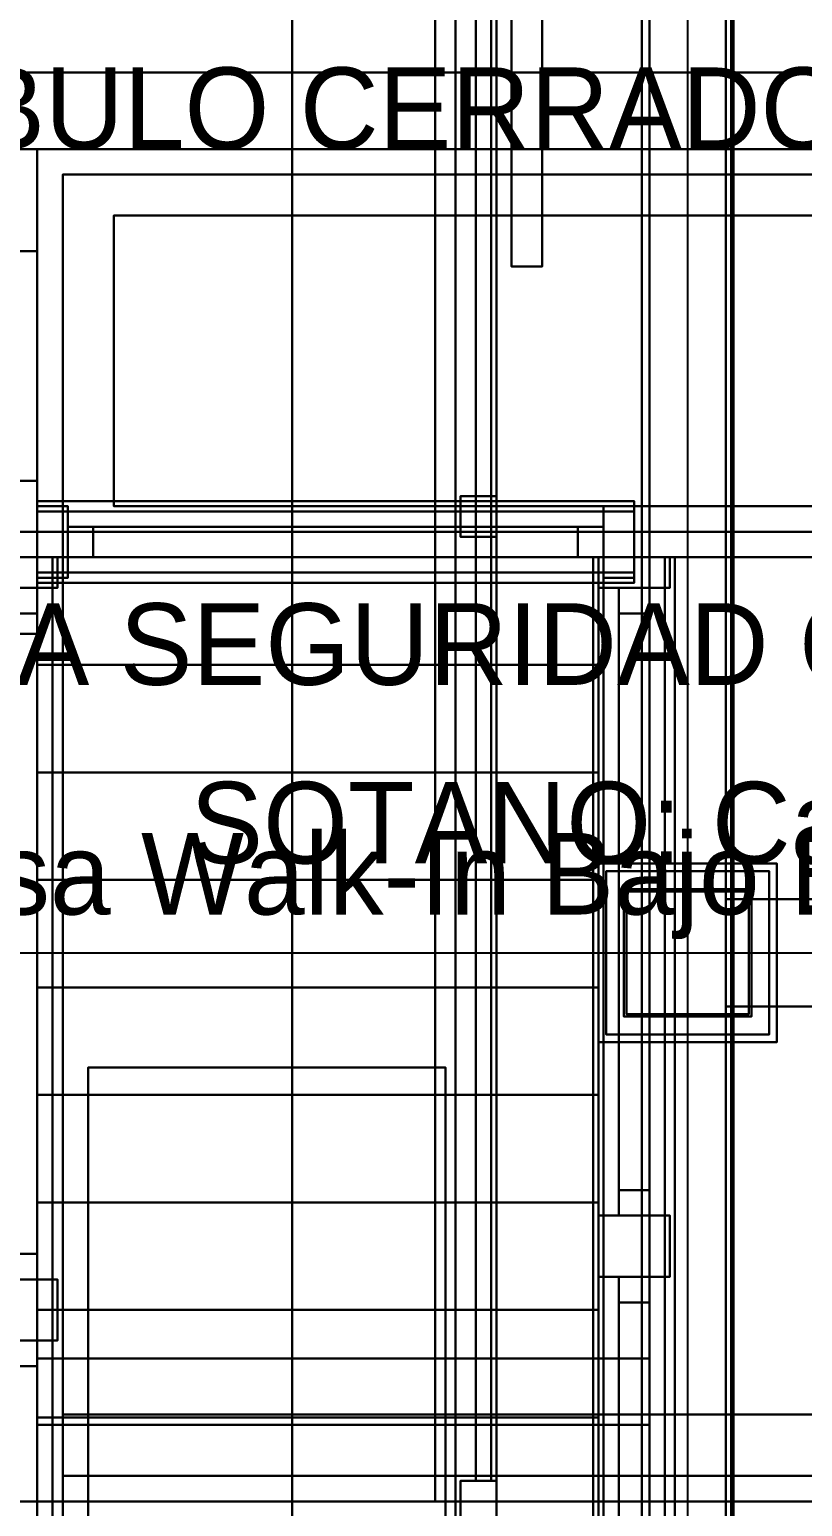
# Model space of a CAD drawing. Header units: metres. Extents: x -1 to 116, y -1 to 42.
# Drawn here: x 1.535 to 3.05, y 8.49 to 11.384 of the extents above; entities that cross this region are included whole.
import ezdxf

# ---------------------------------------------------------------- set-up
doc = ezdxf.new("R2010")
doc.units = ezdxf.units.M
for name, color, linetype in [('BALCONES_BARANDAS_3D', 30, 'CONTINUOUS'), ('CARPINTERIA_RUSTICA_3D', 8, 'CONTINUOUS'), ('CLARABOYA_VENTILADA_3D', 4, 'CONTINUOUS'), ('COLUMNAS_3D', 1, 'CONTINUOUS'), ('CUBIERTA_CHALET_3D', 9, 'CONTINUOUS'), ('EJES_ESTRUCTURALES', 1, 'CONTINUOUS'), ('ESTRUCTURA_MADERA_CHALET_3D', 34, 'CONTINUOUS'), ('LOSA_PISO_3D', 8, 'CONTINUOUS'), ('MUROS_INTERIORES_3D', 7, 'CONTINUOUS'), ('P2_COLUMNAS_3D', 1, 'CONTINUOUS'), ('P2_ESCALERA_3D', 7, 'CONTINUOUS'), ('P2_LOSA_PISO_3D', 8, 'CONTINUOUS'), ('P2_ROTULOS', 6, 'CONTINUOUS'), ('P3_COLUMNAS_METAL_NEGRO_3D', 8, 'CONTINUOUS'), ('P3_LOSA_STEELDECK_3D', 8, 'CONTINUOUS'), ('P3_MOBILIARIO_PRIVADO_3D', 34, 'CONTINUOUS'), ('PB_MOBILIARIO_COMERCIAL_3D', 34, 'CONTINUOUS'), ('PB_TIMBER_FRAME_3D', 30, 'CONTINUOUS'), ('ROTULOS_TEXTO', 2, 'CONTINUOUS'), ('SOTANO_BODEGA_EQUIP_3D', 7, 'CONTINUOUS'), ('SOTANO_COLUMNAS_3D', 1, 'CONTINUOUS'), ('SOTANO_LOSA_3D', 8, 'CONTINUOUS'), ('SOTANO_MUROS_EXT_3D', 4, 'CONTINUOUS'), ('SOTANO_MUROS_INT_3D', 4, 'CONTINUOUS'), ('SOTANO_ROTULOS', 4, 'CONTINUOUS'), ('TERRENO_3D', 3, 'CONTINUOUS')]:
    doc.layers.add(name, color=color, linetype=linetype)

msp = doc.modelspace()

# ---------------------------------------------------------------- linework, layer by layer
at = {"layer": 'BALCONES_BARANDAS_3D', "color": 30}
for points in [[(1.55, 10.3, 3.97), (2.72, 10.3, 3.97), (2.72, 10.46, 3.97), (1.55, 10.46, 3.97)], [(1.55, 10.3, 4.05), (2.72, 10.3, 4.05), (2.72, 10.46, 4.05), (1.55, 10.46, 4.05)], [(1.55, 10.46, 3.97), (2.72, 10.46, 3.97), (2.72, 10.46, 4.05), (1.55, 10.46, 4.05)], [(1.55, 10.3, 3.97), (1.55, 10.46, 3.97), (1.55, 10.46, 4.05), (1.55, 10.3, 4.05)], [(1.55, 10.31, 3), (1.61, 10.31, 3), (1.61, 10.45, 3), (1.55, 10.45, 3)], [(1.55, 10.31, 4.05), (1.61, 10.31, 4.05), (1.61, 10.45, 4.05), (1.55, 10.45, 4.05)], [(1.55, 10.45, 3), (1.61, 10.45, 3), (1.61, 10.45, 4.05), (1.55, 10.45, 4.05)], [(1.55, 10.31, 3), (1.55, 10.45, 3), (1.55, 10.45, 4.05), (1.55, 10.31, 4.05)], [(1.61, 10.31, 3), (1.61, 10.45, 3), (1.61, 10.45, 4.05), (1.61, 10.31, 4.05)], [(2.66, 10.31, 3), (2.72, 10.31, 3), (2.72, 10.45, 3), (2.66, 10.45, 3)], [(2.66, 10.31, 4.05), (2.72, 10.31, 4.05), (2.72, 10.45, 4.05), (2.66, 10.45, 4.05)], [(2.66, 10.45, 3), (2.72, 10.45, 3), (2.72, 10.45, 4.05), (2.66, 10.45, 4.05)], [(2.66, 10.31, 3), (2.66, 10.45, 3), (2.66, 10.45, 4.05), (2.66, 10.31, 4.05)], [(2.72, 10.3, 3.97), (2.72, 10.46, 3.97), (2.72, 10.46, 4.05), (2.72, 10.3, 4.05)], [(2.72, 10.31, 3), (2.72, 10.45, 3), (2.72, 10.45, 4.05), (2.72, 10.31, 4.05)], [(1.55, 10.32, 3.05), (2.72, 10.32, 3.05), (2.72, 10.44, 3.05), (1.55, 10.44, 3.05)], [(1.55, 10.32, 3.13), (2.72, 10.32, 3.13), (2.72, 10.44, 3.13), (1.55, 10.44, 3.13)], [(1.55, 10.44, 3.05), (2.72, 10.44, 3.05), (2.72, 10.44, 3.13), (1.55, 10.44, 3.13)], [(1.55, 10.32, 3.05), (1.55, 10.44, 3.05), (1.55, 10.44, 3.13), (1.55, 10.32, 3.13)], [(2.72, 10.32, 3.05), (2.72, 10.44, 3.05), (2.72, 10.44, 3.13), (2.72, 10.32, 3.13)], [(1.61, 10.35, 3.13), (1.66, 10.35, 3.13), (1.66, 10.41, 3.13), (1.61, 10.41, 3.13)], [(1.61, 10.41, 3.13), (1.66, 10.41, 3.13), (2.66, 10.41, 3.97), (2.61, 10.41, 3.97)], [(1.61, 10.35, 3.13), (1.61, 10.41, 3.13), (2.61, 10.41, 3.97), (2.61, 10.35, 3.97)], [(1.61, 10.35, 3.97), (1.66, 10.35, 3.97), (1.66, 10.41, 3.97), (1.61, 10.41, 3.97)], [(2.61, 10.41, 3.13), (2.66, 10.41, 3.13), (1.66, 10.41, 3.97), (1.61, 10.41, 3.97)], [(2.61, 10.35, 3.13), (2.61, 10.41, 3.13), (1.61, 10.41, 3.97), (1.61, 10.35, 3.97)], [(1.66, 10.35, 3.13), (1.66, 10.41, 3.13), (2.66, 10.41, 3.97), (2.66, 10.35, 3.97)], [(2.66, 10.35, 3.13), (2.66, 10.41, 3.13), (1.66, 10.41, 3.97), (1.66, 10.35, 3.97)], [(2.61, 10.35, 3.97), (2.66, 10.35, 3.97), (2.66, 10.41, 3.97), (2.61, 10.41, 3.97)], [(2.61, 10.35, 3.13), (2.66, 10.35, 3.13), (2.66, 10.41, 3.13), (2.61, 10.41, 3.13)], [(1.44, 7.4, 6.97), (1.6, 7.4, 6.97), (1.6, 10.35, 6.97), (1.44, 10.35, 6.97)], [(1.44, 7.4, 7.05), (1.6, 7.4, 7.05), (1.6, 10.35, 7.05), (1.44, 10.35, 7.05)], [(1.44, 10.35, 6.97), (1.6, 10.35, 6.97), (1.6, 10.35, 7.05), (1.44, 10.35, 7.05)], [(1.45, 10.29, 6), (1.59, 10.29, 6), (1.59, 10.35, 6), (1.45, 10.35, 6)], [(1.45, 10.29, 7.05), (1.59, 10.29, 7.05), (1.59, 10.35, 7.05), (1.45, 10.35, 7.05)], [(1.45, 10.35, 6), (1.59, 10.35, 6), (1.59, 10.35, 7.05), (1.45, 10.35, 7.05)], [(1.46, 7.4, 6.05), (1.58, 7.4, 6.05), (1.58, 10.35, 6.05), (1.46, 10.35, 6.05)], [(1.46, 7.4, 6.13), (1.58, 7.4, 6.13), (1.58, 10.35, 6.13), (1.46, 10.35, 6.13)], [(1.46, 10.35, 6.05), (1.58, 10.35, 6.05), (1.58, 10.35, 6.13), (1.46, 10.35, 6.13)], [(1.58, 7.4, 6.05), (1.58, 10.35, 6.05), (1.58, 10.35, 6.13), (1.58, 7.4, 6.13)], [(1.59, 10.29, 6), (1.59, 10.35, 6), (1.59, 10.35, 7.05), (1.59, 10.29, 7.05)], [(1.6, 7.4, 6.97), (1.6, 10.35, 6.97), (1.6, 10.35, 7.05), (1.6, 7.4, 7.05)], [(1.61, 10.35, 3.13), (1.66, 10.35, 3.13), (2.66, 10.35, 3.97), (2.61, 10.35, 3.97)], [(2.61, 10.35, 3.13), (2.66, 10.35, 3.13), (1.66, 10.35, 3.97), (1.61, 10.35, 3.97)], [(2.64, 7.65, 3.97), (2.8, 7.65, 3.97), (2.8, 10.35, 3.97), (2.64, 10.35, 3.97)], [(2.64, 7.65, 4.05), (2.8, 7.65, 4.05), (2.8, 10.35, 4.05), (2.64, 10.35, 4.05)], [(2.64, 10.35, 3.97), (2.8, 10.35, 3.97), (2.8, 10.35, 4.05), (2.64, 10.35, 4.05)], [(2.64, 7.65, 3.97), (2.64, 10.35, 3.97), (2.64, 10.35, 4.05), (2.64, 7.65, 4.05)], [(2.65, 10.29, 3), (2.79, 10.29, 3), (2.79, 10.35, 3), (2.65, 10.35, 3)], [(2.65, 10.29, 4.05), (2.79, 10.29, 4.05), (2.79, 10.35, 4.05), (2.65, 10.35, 4.05)], [(2.65, 10.35, 3), (2.79, 10.35, 3), (2.79, 10.35, 4.05), (2.65, 10.35, 4.05)], [(2.65, 10.29, 3), (2.65, 10.35, 3), (2.65, 10.35, 4.05), (2.65, 10.29, 4.05)], [(2.66, 7.65, 3.05), (2.78, 7.65, 3.05), (2.78, 10.35, 3.05), (2.66, 10.35, 3.05)], [(2.66, 7.65, 3.13), (2.78, 7.65, 3.13), (2.78, 10.35, 3.13), (2.66, 10.35, 3.13)], [(2.66, 10.35, 3.05), (2.78, 10.35, 3.05), (2.78, 10.35, 3.13), (2.66, 10.35, 3.13)], [(2.66, 7.65, 3.05), (2.66, 10.35, 3.05), (2.66, 10.35, 3.13), (2.66, 7.65, 3.13)], [(2.78, 7.65, 3.05), (2.78, 10.35, 3.05), (2.78, 10.35, 3.13), (2.78, 7.65, 3.13)], [(2.79, 10.29, 3), (2.79, 10.35, 3), (2.79, 10.35, 4.05), (2.79, 10.29, 4.05)], [(2.8, 7.65, 3.97), (2.8, 10.35, 3.97), (2.8, 10.35, 4.05), (2.8, 7.65, 4.05)], [(1.55, 10.32, 3.05), (2.72, 10.32, 3.05), (2.72, 10.32, 3.13), (1.55, 10.32, 3.13)], [(1.55, 10.31, 3), (1.61, 10.31, 3), (1.61, 10.31, 4.05), (1.55, 10.31, 4.05)], [(2.66, 10.31, 3), (2.72, 10.31, 3), (2.72, 10.31, 4.05), (2.66, 10.31, 4.05)], [(1.45, 10.29, 6), (1.59, 10.29, 6), (1.59, 10.29, 7.05), (1.45, 10.29, 7.05)], [(1.49, 10.24, 6.97), (1.55, 10.24, 6.97), (1.55, 10.29, 6.97), (1.49, 10.29, 6.97)], [(1.49, 8.985, 6.13), (1.55, 8.985, 6.13), (1.55, 10.29, 6.97), (1.49, 10.29, 6.97)], [(1.49, 10.24, 6.13), (1.55, 10.24, 6.13), (1.55, 10.29, 6.13), (1.49, 10.29, 6.13)], [(1.49, 10.29, 6.13), (1.55, 10.29, 6.13), (1.55, 8.985, 6.97), (1.49, 8.985, 6.97)], [(1.55, 10.3, 3.97), (2.72, 10.3, 3.97), (2.72, 10.3, 4.05), (1.55, 10.3, 4.05)], [(1.55, 8.935, 6.13), (1.55, 8.985, 6.13), (1.55, 10.29, 6.97), (1.55, 10.24, 6.97)], [(1.55, 10.24, 6.13), (1.55, 10.29, 6.13), (1.55, 8.985, 6.97), (1.55, 8.935, 6.97)], [(2.65, 10.29, 3), (2.79, 10.29, 3), (2.79, 10.29, 4.05), (2.65, 10.29, 4.05)], [(2.69, 10.24, 3.97), (2.75, 10.24, 3.97), (2.75, 10.29, 3.97), (2.69, 10.29, 3.97)], [(2.69, 9.11, 3.13), (2.75, 9.11, 3.13), (2.75, 10.29, 3.97), (2.69, 10.29, 3.97)], [(2.69, 9.06, 3.13), (2.69, 9.11, 3.13), (2.69, 10.29, 3.97), (2.69, 10.24, 3.97)], [(2.69, 10.24, 3.13), (2.75, 10.24, 3.13), (2.75, 10.29, 3.13), (2.69, 10.29, 3.13)], [(2.69, 10.29, 3.13), (2.75, 10.29, 3.13), (2.75, 9.11, 3.97), (2.69, 9.11, 3.97)], [(2.69, 10.24, 3.13), (2.69, 10.29, 3.13), (2.69, 9.11, 3.97), (2.69, 9.06, 3.97)], [(2.75, 9.06, 3.13), (2.75, 9.11, 3.13), (2.75, 10.29, 3.97), (2.75, 10.24, 3.97)], [(2.75, 10.24, 3.13), (2.75, 10.29, 3.13), (2.75, 9.11, 3.97), (2.75, 9.06, 3.97)], [(1.49, 8.935, 6.13), (1.55, 8.935, 6.13), (1.55, 10.24, 6.97), (1.49, 10.24, 6.97)], [(1.49, 10.24, 6.13), (1.55, 10.24, 6.13), (1.55, 8.935, 6.97), (1.49, 8.935, 6.97)], [(2.69, 9.06, 3.13), (2.75, 9.06, 3.13), (2.75, 10.24, 3.97), (2.69, 10.24, 3.97)], [(2.69, 10.24, 3.13), (2.75, 10.24, 3.13), (2.75, 9.06, 3.97), (2.69, 9.06, 3.97)], [(2.69, 9.06, 3.13), (2.75, 9.06, 3.13), (2.75, 9.11, 3.13), (2.69, 9.11, 3.13)], [(2.69, 9.06, 3.97), (2.75, 9.06, 3.97), (2.75, 9.11, 3.97), (2.69, 9.11, 3.97)], [(2.65, 8.94, 3), (2.79, 8.94, 3), (2.79, 9.06, 3), (2.65, 9.06, 3)], [(2.65, 8.94, 4.05), (2.79, 8.94, 4.05), (2.79, 9.06, 4.05), (2.65, 9.06, 4.05)], [(2.65, 9.06, 3), (2.79, 9.06, 3), (2.79, 9.06, 4.05), (2.65, 9.06, 4.05)], [(2.65, 8.94, 3), (2.65, 9.06, 3), (2.65, 9.06, 4.05), (2.65, 8.94, 4.05)], [(2.79, 8.94, 3), (2.79, 9.06, 3), (2.79, 9.06, 4.05), (2.79, 8.94, 4.05)], [(1.49, 8.935, 6.13), (1.55, 8.935, 6.13), (1.55, 8.985, 6.13), (1.49, 8.985, 6.13)], [(1.49, 8.935, 6.97), (1.55, 8.935, 6.97), (1.55, 8.985, 6.97), (1.49, 8.985, 6.97)], [(1.45, 8.815, 6), (1.59, 8.815, 6), (1.59, 8.935, 6), (1.45, 8.935, 6)], [(1.45, 8.815, 7.05), (1.59, 8.815, 7.05), (1.59, 8.935, 7.05), (1.45, 8.935, 7.05)], [(1.45, 8.935, 6), (1.59, 8.935, 6), (1.59, 8.935, 7.05), (1.45, 8.935, 7.05)], [(1.59, 8.815, 6), (1.59, 8.935, 6), (1.59, 8.935, 7.05), (1.59, 8.815, 7.05)], [(2.65, 8.94, 3), (2.79, 8.94, 3), (2.79, 8.94, 4.05), (2.65, 8.94, 4.05)], [(2.69, 8.89, 3.97), (2.75, 8.89, 3.97), (2.75, 8.94, 3.97), (2.69, 8.94, 3.97)], [(2.69, 7.76, 3.13), (2.75, 7.76, 3.13), (2.75, 8.94, 3.97), (2.69, 8.94, 3.97)], [(2.69, 7.71, 3.13), (2.69, 7.76, 3.13), (2.69, 8.94, 3.97), (2.69, 8.89, 3.97)], [(2.69, 8.89, 3.13), (2.75, 8.89, 3.13), (2.75, 8.94, 3.13), (2.69, 8.94, 3.13)], [(2.69, 8.94, 3.13), (2.75, 8.94, 3.13), (2.75, 7.76, 3.97), (2.69, 7.76, 3.97)], [(2.69, 8.89, 3.13), (2.69, 8.94, 3.13), (2.69, 7.76, 3.97), (2.69, 7.71, 3.97)], [(2.75, 7.71, 3.13), (2.75, 7.76, 3.13), (2.75, 8.94, 3.97), (2.75, 8.89, 3.97)], [(2.75, 8.89, 3.13), (2.75, 8.94, 3.13), (2.75, 7.76, 3.97), (2.75, 7.71, 3.97)], [(2.69, 7.71, 3.13), (2.75, 7.71, 3.13), (2.75, 8.89, 3.97), (2.69, 8.89, 3.97)], [(2.69, 8.89, 3.13), (2.75, 8.89, 3.13), (2.75, 7.71, 3.97), (2.69, 7.71, 3.97)], [(1.45, 8.815, 6), (1.59, 8.815, 6), (1.59, 8.815, 7.05), (1.45, 8.815, 7.05)], [(1.49, 8.765, 6.97), (1.55, 8.765, 6.97), (1.55, 8.815, 6.97), (1.49, 8.815, 6.97)], [(1.49, 7.51, 6.13), (1.55, 7.51, 6.13), (1.55, 8.815, 6.97), (1.49, 8.815, 6.97)], [(1.49, 8.765, 6.13), (1.55, 8.765, 6.13), (1.55, 8.815, 6.13), (1.49, 8.815, 6.13)], [(1.49, 8.815, 6.13), (1.55, 8.815, 6.13), (1.55, 7.51, 6.97), (1.49, 7.51, 6.97)], [(1.55, 7.46, 6.13), (1.55, 7.51, 6.13), (1.55, 8.815, 6.97), (1.55, 8.765, 6.97)], [(1.55, 8.765, 6.13), (1.55, 8.815, 6.13), (1.55, 7.51, 6.97), (1.55, 7.46, 6.97)], [(1.49, 7.46, 6.13), (1.55, 7.46, 6.13), (1.55, 8.765, 6.97), (1.49, 8.765, 6.97)], [(1.49, 8.765, 6.13), (1.55, 8.765, 6.13), (1.55, 7.46, 6.97), (1.49, 7.46, 6.97)]]:
    msp.add_3dface(points, dxfattribs=at)
at = {"layer": 'CARPINTERIA_RUSTICA_3D', "color": 30}
for points in [[(2.48, 10.92, 0.02), (2.54, 10.92, 0.02), (2.54, 11.8, 0.02), (2.48, 11.8, 0.02)], [(2.48, 10.92, 2.1), (2.54, 10.92, 2.1), (2.54, 11.8, 2.1), (2.48, 11.8, 2.1)], [(2.48, 10.92, 0.02), (2.48, 11.8, 0.02), (2.48, 11.8, 2.1), (2.48, 10.92, 2.1)], [(2.54, 10.92, 0.02), (2.54, 11.8, 0.02), (2.54, 11.8, 2.1), (2.54, 10.92, 2.1)], [(2.48, 10.92, 0.02), (2.54, 10.92, 0.02), (2.54, 10.92, 2.1), (2.48, 10.92, 2.1)]]:
    msp.add_3dface(points, dxfattribs=at)
at = {"layer": 'CLARABOYA_VENTILADA_3D', "color": 9}
for points in [[(2.05, 8.15, 12.3194), (4, 8.15, 12.4994), (4, 14.65, 12.4994), (2.05, 14.65, 12.3194)], [(2.05, 8.15, 12.4194), (4, 8.15, 12.5994), (4, 14.65, 12.5994), (2.05, 14.65, 12.4194)], [(2.05, 8.15, 12.3194), (2.05, 14.65, 12.3194), (2.05, 14.65, 12.4194), (2.05, 8.15, 12.4194)]]:
    msp.add_3dface(points, dxfattribs=at)
at = {"layer": 'CLARABOYA_VENTILADA_3D', "color": 8}
for points in [[(2.33, 8.5, 11.9694), (2.45, 8.5, 12.0294), (2.45, 14.3, 12.0294), (2.33, 14.3, 11.9694)], [(2.33, 8.5, 11.9894), (2.45, 8.5, 12.0494), (2.45, 14.3, 12.0494), (2.33, 14.3, 11.9894)], [(2.33, 8.5, 11.9694), (2.33, 14.3, 11.9694), (2.33, 14.3, 11.9894), (2.33, 8.5, 11.9894)], [(2.33, 8.5, 12.0994), (2.45, 8.5, 12.1594), (2.45, 14.3, 12.1594), (2.33, 14.3, 12.0994)], [(2.33, 8.5, 12.1194), (2.45, 8.5, 12.1794), (2.45, 14.3, 12.1794), (2.33, 14.3, 12.1194)], [(2.33, 8.5, 12.0994), (2.33, 14.3, 12.0994), (2.33, 14.3, 12.1194), (2.33, 8.5, 12.1194)], [(2.33, 8.5, 12.2294), (2.45, 8.5, 12.2894), (2.45, 14.3, 12.2894), (2.33, 14.3, 12.2294)], [(2.33, 8.5, 12.2494), (2.45, 8.5, 12.3094), (2.45, 14.3, 12.3094), (2.33, 14.3, 12.2494)], [(2.33, 8.5, 12.2294), (2.33, 14.3, 12.2294), (2.33, 14.3, 12.2494), (2.33, 8.5, 12.2494)], [(2.45, 8.5, 12.0294), (2.45, 14.3, 12.0294), (2.45, 14.3, 12.0494), (2.45, 8.5, 12.0494)], [(2.45, 8.5, 12.1594), (2.45, 14.3, 12.1594), (2.45, 14.3, 12.1794), (2.45, 8.5, 12.1794)], [(2.45, 8.5, 12.2894), (2.45, 14.3, 12.2894), (2.45, 14.3, 12.3094), (2.45, 8.5, 12.3094)], [(2.33, 8.5, 11.9694), (2.45, 8.5, 12.0294), (2.45, 8.5, 12.0494), (2.33, 8.5, 11.9894)], [(2.33, 8.5, 12.0994), (2.45, 8.5, 12.1594), (2.45, 8.5, 12.1794), (2.33, 8.5, 12.1194)], [(2.33, 8.5, 12.2294), (2.45, 8.5, 12.2894), (2.45, 8.5, 12.3094), (2.33, 8.5, 12.2494)]]:
    msp.add_3dface(points, dxfattribs=at)
at = {"layer": 'CLARABOYA_VENTILADA_3D', "color": 4}
for points in [[(2.41, 8.54, 10.4197), (2.44, 8.54, 10.4197), (2.44, 14.26, 10.4197), (2.41, 14.26, 10.4197)], [(2.41, 8.54, 11.9194), (2.44, 8.54, 11.9194), (2.44, 14.26, 11.9194), (2.41, 14.26, 11.9194)], [(2.41, 8.54, 10.4197), (2.41, 14.26, 10.4197), (2.41, 14.26, 11.9194), (2.41, 8.54, 11.9194)], [(2.44, 8.54, 10.4197), (2.44, 14.26, 10.4197), (2.44, 14.26, 11.9194), (2.44, 8.54, 11.9194)], [(2.41, 8.54, 10.4197), (2.44, 8.54, 10.4197), (2.44, 8.54, 11.9194), (2.41, 8.54, 11.9194)]]:
    msp.add_3dface(points, dxfattribs=at)
at = {"layer": 'COLUMNAS_3D', "color": 1}
for points in [[(2.7, 9.45), (2.95, 9.45), (2.95, 9.7), (2.7, 9.7)], [(2.7, 9.45, 2.85), (2.95, 9.45, 2.85), (2.95, 9.7, 2.85), (2.7, 9.7, 2.85)], [(2.7, 9.7), (2.95, 9.7), (2.95, 9.7, 2.85), (2.7, 9.7, 2.85)], [(2.7, 9.45), (2.7, 9.7), (2.7, 9.7, 2.85), (2.7, 9.45, 2.85)], [(2.95, 9.45), (2.95, 9.7), (2.95, 9.7, 2.85), (2.95, 9.45, 2.85)], [(2.7, 9.45), (2.95, 9.45), (2.95, 9.45, 2.85), (2.7, 9.45, 2.85)]]:
    msp.add_3dface(points, dxfattribs=at)
at = {"layer": 'CUBIERTA_CHALET_3D', "color": 9}
for points in [[(0.4, 7.45, 8.9188), (2.45, 7.45, 10.1997), (2.45, 24.71, 10.1997), (0.4, 24.71, 8.9188)], [(0.4, 7.45, 9.0988), (2.45, 7.45, 10.3797), (2.45, 24.71, 10.3797), (0.4, 24.71, 9.0988)], [(2.45, 7.45, 10.1997), (2.45, 24.71, 10.1997), (2.45, 24.71, 10.3797), (2.45, 7.45, 10.3797)], [(2.45, 7.45, 10.1997), (4.85, 7.45, 11.6994), (4.85, 8.5, 11.6994), (2.45, 8.5, 10.1997)], [(2.45, 7.45, 10.3797), (4.85, 7.45, 11.8794), (4.85, 8.5, 11.8794), (2.45, 8.5, 10.3797)], [(2.45, 8.5, 10.1997), (4.85, 8.5, 11.6994), (4.85, 8.5, 11.8794), (2.45, 8.5, 10.3797)], [(2.45, 7.45, 10.1997), (2.45, 8.5, 10.1997), (2.45, 8.5, 10.3797), (2.45, 7.45, 10.3797)]]:
    msp.add_3dface(points, dxfattribs=at)
at = {"layer": 'EJES_ESTRUCTURALES', "color": 1}
for p, q in [((2.825, 1.8), (2.825, 25.51)), ((-0.6, 9.575), (10.4, 9.575))]:
    msp.add_line(p, q, dxfattribs=at)
at = {"layer": 'ESTRUCTURA_MADERA_CHALET_3D', "color": 34}
for points in [[(0.45, 8.35, 8.67), (9.15, 8.35, 8.67), (9.15, 8.5, 8.67), (0.45, 8.5, 8.67)], [(0.45, 8.35, 8.85), (9.15, 8.35, 8.85), (9.15, 8.5, 8.85), (0.45, 8.5, 8.85)], [(0.45, 8.5, 8.67), (9.15, 8.5, 8.67), (9.15, 8.5, 8.85), (0.45, 8.5, 8.85)]]:
    msp.add_3dface(points, dxfattribs=at)
at = {"layer": 'LOSA_PISO_3D', "color": 8}
for points in [[(0.15, 10.35, -0.15), (9.15, 10.35, -0.15), (9.15, 24.71, -0.15), (0.15, 24.71, -0.15)], [(0.15, 10.35), (9.15, 10.35), (9.15, 24.71), (0.15, 24.71)], [(0.15, 10.35, -0.15), (9.15, 10.35, -0.15), (9.15, 10.35), (0.15, 10.35)], [(1.4, 7.4, -0.15), (9.15, 7.4, -0.15), (9.15, 10.35, -0.15), (1.4, 10.35, -0.15)], [(1.4, 7.4), (9.15, 7.4), (9.15, 10.35), (1.4, 10.35)], [(1.4, 10.35, -0.15), (9.15, 10.35, -0.15), (9.15, 10.35), (1.4, 10.35)]]:
    msp.add_3dface(points, dxfattribs=at)
at = {"layer": 'MUROS_INTERIORES_3D', "color": 7}
for points in [[(2.75, 7.45), (2.9, 7.45), (2.9, 11.8), (2.75, 11.8)], [(2.75, 7.45, 2.85), (2.9, 7.45, 2.85), (2.9, 11.8, 2.85), (2.75, 11.8, 2.85)], [(2.75, 7.45), (2.75, 11.8), (2.75, 11.8, 2.85), (2.75, 7.45, 2.85)], [(2.9, 7.45), (2.9, 11.8), (2.9, 11.8, 2.85), (2.9, 7.45, 2.85)], [(1.32, 10.35), (1.55, 10.35), (1.55, 10.5), (1.32, 10.5)], [(1.32, 10.35, 2.85), (1.55, 10.35, 2.85), (1.55, 10.5, 2.85), (1.32, 10.5, 2.85)], [(1.32, 10.5), (1.55, 10.5), (1.55, 10.5, 2.85), (1.32, 10.5, 2.85)], [(1.4, 7.4), (1.55, 7.4), (1.55, 10.5), (1.4, 10.5)], [(1.4, 7.4, 2.85), (1.55, 7.4, 2.85), (1.55, 10.5, 2.85), (1.4, 10.5, 2.85)], [(1.4, 10.5), (1.55, 10.5), (1.55, 10.5, 2.85), (1.4, 10.5, 2.85)], [(1.55, 7.4), (1.55, 10.5), (1.55, 10.5, 2.85), (1.55, 7.4, 2.85)], [(1.55, 10.35), (1.55, 10.5), (1.55, 10.5, 2.85), (1.55, 10.35, 2.85)], [(1.32, 10.35), (1.55, 10.35), (1.55, 10.35, 2.85), (1.32, 10.35, 2.85)], [(1.55, 8.65), (2.75, 8.65), (2.75, 8.78), (1.55, 8.78)], [(1.55, 8.65, 1.62), (2.75, 8.65, 1.62), (2.75, 8.78, 1.62), (1.55, 8.78, 1.62)], [(1.55, 8.78), (2.75, 8.78), (2.75, 8.78, 1.62), (1.55, 8.78, 1.62)], [(1.55, 8.65), (1.55, 8.78), (1.55, 8.78, 1.62), (1.55, 8.65, 1.62)], [(2.75, 8.65), (2.75, 8.78), (2.75, 8.78, 1.62), (2.75, 8.65, 1.62)], [(1.55, 8.65), (2.75, 8.65), (2.75, 8.65, 1.62), (1.55, 8.65, 1.62)]]:
    msp.add_3dface(points, dxfattribs=at)
at = {"layer": 'P2_COLUMNAS_3D', "color": 1}
for points in [[(2.7, 9.45, 3), (2.95, 9.45, 3), (2.95, 9.7, 3), (2.7, 9.7, 3)], [(2.7, 9.45, 5.85), (2.95, 9.45, 5.85), (2.95, 9.7, 5.85), (2.7, 9.7, 5.85)], [(2.7, 9.7, 3), (2.95, 9.7, 3), (2.95, 9.7, 5.85), (2.7, 9.7, 5.85)], [(2.7, 9.45, 3), (2.7, 9.7, 3), (2.7, 9.7, 5.85), (2.7, 9.45, 5.85)], [(2.95, 9.45, 3), (2.95, 9.7, 3), (2.95, 9.7, 5.85), (2.95, 9.45, 5.85)], [(2.7, 9.45, 3), (2.95, 9.45, 3), (2.95, 9.45, 5.85), (2.7, 9.45, 5.85)]]:
    msp.add_3dface(points, dxfattribs=at)
at = {"layer": 'P2_ESCALERA_3D', "color": 7}
for points in [[(1.55, 10.1393, -0.15), (2.65, 10.1393, -0.15), (2.65, 10.35, -0.15), (1.55, 10.35, -0.15)], [(1.55, 10.1393, 0.2143), (2.65, 10.1393, 0.2143), (2.65, 10.35, 0.2143), (1.55, 10.35, 0.2143)], [(1.55, 10.35, -0.15), (2.65, 10.35, -0.15), (2.65, 10.35, 0.2143), (1.55, 10.35, 0.2143)], [(1.55, 10.1393, -0.15), (1.55, 10.35, -0.15), (1.55, 10.35, 0.2143), (1.55, 10.1393, 0.2143)], [(2.65, 10.1393, -0.15), (2.65, 10.35, -0.15), (2.65, 10.35, 0.2143), (2.65, 10.1393, 0.2143)], [(1.55, 10.1393, -0.15), (2.65, 10.1393, -0.15), (2.65, 10.1393, 0.2143), (1.55, 10.1393, 0.2143)], [(1.55, 9.9286, 0.0643), (2.65, 9.9286, 0.0643), (2.65, 10.1393, 0.0643), (1.55, 10.1393, 0.0643)], [(1.55, 9.9286, 0.4286), (2.65, 9.9286, 0.4286), (2.65, 10.1393, 0.4286), (1.55, 10.1393, 0.4286)], [(1.55, 10.1393, 0.0643), (2.65, 10.1393, 0.0643), (2.65, 10.1393, 0.4286), (1.55, 10.1393, 0.4286)], [(1.55, 9.9286, 0.0643), (1.55, 10.1393, 0.0643), (1.55, 10.1393, 0.4286), (1.55, 9.9286, 0.4286)], [(2.65, 9.9286, 0.0643), (2.65, 10.1393, 0.0643), (2.65, 10.1393, 0.4286), (2.65, 9.9286, 0.4286)], [(1.55, 9.9286, 0.0643), (2.65, 9.9286, 0.0643), (2.65, 9.9286, 0.4286), (1.55, 9.9286, 0.4286)], [(1.55, 9.7179, 0.2786), (2.65, 9.7179, 0.2786), (2.65, 9.9286, 0.2786), (1.55, 9.9286, 0.2786)], [(1.55, 9.7179, 0.6429), (2.65, 9.7179, 0.6429), (2.65, 9.9286, 0.6429), (1.55, 9.9286, 0.6429)], [(1.55, 9.9286, 0.2786), (2.65, 9.9286, 0.2786), (2.65, 9.9286, 0.6429), (1.55, 9.9286, 0.6429)], [(1.55, 9.7179, 0.2786), (1.55, 9.9286, 0.2786), (1.55, 9.9286, 0.6429), (1.55, 9.7179, 0.6429)], [(2.65, 9.7179, 0.2786), (2.65, 9.9286, 0.2786), (2.65, 9.9286, 0.6429), (2.65, 9.7179, 0.6429)], [(1.55, 9.7179, 0.2786), (2.65, 9.7179, 0.2786), (2.65, 9.7179, 0.6429), (1.55, 9.7179, 0.6429)], [(1.55, 9.5071, 0.4929), (2.65, 9.5071, 0.4929), (2.65, 9.7179, 0.4929), (1.55, 9.7179, 0.4929)], [(1.55, 9.5071, 0.8571), (2.65, 9.5071, 0.8571), (2.65, 9.7179, 0.8571), (1.55, 9.7179, 0.8571)], [(1.55, 9.7179, 0.4929), (2.65, 9.7179, 0.4929), (2.65, 9.7179, 0.8571), (1.55, 9.7179, 0.8571)], [(1.55, 9.5071, 0.4929), (1.55, 9.7179, 0.4929), (1.55, 9.7179, 0.8571), (1.55, 9.5071, 0.8571)], [(2.65, 9.5071, 0.4929), (2.65, 9.7179, 0.4929), (2.65, 9.7179, 0.8571), (2.65, 9.5071, 0.8571)], [(1.55, 9.5071, 0.4929), (2.65, 9.5071, 0.4929), (2.65, 9.5071, 0.8571), (1.55, 9.5071, 0.8571)], [(1.55, 9.2964, 0.7071), (2.65, 9.2964, 0.7071), (2.65, 9.5071, 0.7071), (1.55, 9.5071, 0.7071)], [(1.55, 9.2964, 1.0714), (2.65, 9.2964, 1.0714), (2.65, 9.5071, 1.0714), (1.55, 9.5071, 1.0714)], [(1.55, 9.5071, 0.7071), (2.65, 9.5071, 0.7071), (2.65, 9.5071, 1.0714), (1.55, 9.5071, 1.0714)], [(1.55, 9.2964, 0.7071), (1.55, 9.5071, 0.7071), (1.55, 9.5071, 1.0714), (1.55, 9.2964, 1.0714)], [(2.65, 9.2964, 0.7071), (2.65, 9.5071, 0.7071), (2.65, 9.5071, 1.0714), (2.65, 9.2964, 1.0714)], [(1.55, 9.2964, 0.7071), (2.65, 9.2964, 0.7071), (2.65, 9.2964, 1.0714), (1.55, 9.2964, 1.0714)], [(1.55, 9.0857, 0.9214), (2.65, 9.0857, 0.9214), (2.65, 9.2964, 0.9214), (1.55, 9.2964, 0.9214)], [(1.55, 9.0857, 1.2857), (2.65, 9.0857, 1.2857), (2.65, 9.2964, 1.2857), (1.55, 9.2964, 1.2857)], [(1.55, 9.2964, 0.9214), (2.65, 9.2964, 0.9214), (2.65, 9.2964, 1.2857), (1.55, 9.2964, 1.2857)], [(1.55, 9.0857, 0.9214), (1.55, 9.2964, 0.9214), (1.55, 9.2964, 1.2857), (1.55, 9.0857, 1.2857)], [(2.65, 9.0857, 0.9214), (2.65, 9.2964, 0.9214), (2.65, 9.2964, 1.2857), (2.65, 9.0857, 1.2857)], [(1.55, 9.0857, 0.9214), (2.65, 9.0857, 0.9214), (2.65, 9.0857, 1.2857), (1.55, 9.0857, 1.2857)], [(1.55, 8.875, 1.1357), (2.65, 8.875, 1.1357), (2.65, 9.0857, 1.1357), (1.55, 9.0857, 1.1357)], [(1.55, 8.875, 1.5), (2.65, 8.875, 1.5), (2.65, 9.0857, 1.5), (1.55, 9.0857, 1.5)], [(1.55, 9.0857, 1.1357), (2.65, 9.0857, 1.1357), (2.65, 9.0857, 1.5), (1.55, 9.0857, 1.5)], [(1.55, 8.875, 1.1357), (1.55, 9.0857, 1.1357), (1.55, 9.0857, 1.5), (1.55, 8.875, 1.5)], [(2.65, 8.875, 1.1357), (2.65, 9.0857, 1.1357), (2.65, 9.0857, 1.5), (2.65, 8.875, 1.5)], [(1.55, 8.875, 1.1357), (2.65, 8.875, 1.1357), (2.65, 8.875, 1.5), (1.55, 8.875, 1.5)], [(1.55, 8.6643, 1.35), (2.65, 8.6643, 1.35), (2.65, 8.875, 1.35), (1.55, 8.875, 1.35)], [(1.55, 8.6643, 1.7143), (2.65, 8.6643, 1.7143), (2.65, 8.875, 1.7143), (1.55, 8.875, 1.7143)], [(1.55, 8.875, 1.35), (2.65, 8.875, 1.35), (2.65, 8.875, 1.7143), (1.55, 8.875, 1.7143)], [(1.55, 8.6643, 1.35), (1.55, 8.875, 1.35), (1.55, 8.875, 1.7143), (1.55, 8.6643, 1.7143)], [(2.65, 8.6643, 1.35), (2.65, 8.875, 1.35), (2.65, 8.875, 1.7143), (2.65, 8.6643, 1.7143)], [(1.55, 8.6643, 1.35), (2.65, 8.6643, 1.35), (2.65, 8.6643, 1.7143), (1.55, 8.6643, 1.7143)], [(1.55, 8.4536, 1.5643), (2.65, 8.4536, 1.5643), (2.65, 8.6643, 1.5643), (1.55, 8.6643, 1.5643)], [(1.55, 8.4536, 1.9286), (2.65, 8.4536, 1.9286), (2.65, 8.6643, 1.9286), (1.55, 8.6643, 1.9286)], [(1.55, 8.6643, 1.5643), (2.65, 8.6643, 1.5643), (2.65, 8.6643, 1.9286), (1.55, 8.6643, 1.9286)], [(1.55, 8.4536, 1.5643), (1.55, 8.6643, 1.5643), (1.55, 8.6643, 1.9286), (1.55, 8.4536, 1.9286)], [(2.65, 8.4536, 1.5643), (2.65, 8.6643, 1.5643), (2.65, 8.6643, 1.9286), (2.65, 8.4536, 1.9286)]]:
    msp.add_3dface(points, dxfattribs=at)
at = {"layer": 'P2_LOSA_PISO_3D', "color": 8}
for points in [[(0.15, 10.35, 2.85), (9.15, 10.35, 2.85), (9.15, 24.71, 2.85), (0.15, 24.71, 2.85)], [(0.15, 10.35, 3), (9.15, 10.35, 3), (9.15, 24.71, 3), (0.15, 24.71, 3)], [(0.15, 7.4, 2.85), (1.55, 7.4, 2.85), (1.55, 10.35, 2.85), (0.15, 10.35, 2.85)], [(0.15, 7.4, 3), (1.55, 7.4, 3), (1.55, 10.35, 3), (0.15, 10.35, 3)], [(0.15, 10.35, 2.85), (1.55, 10.35, 2.85), (1.55, 10.35, 3), (0.15, 10.35, 3)], [(0.15, 10.35, 2.85), (9.15, 10.35, 2.85), (9.15, 10.35, 3), (0.15, 10.35, 3)], [(1.55, 7.4, 2.85), (1.55, 10.35, 2.85), (1.55, 10.35, 3), (1.55, 7.4, 3)], [(2.65, 7.4, 2.85), (9.15, 7.4, 2.85), (9.15, 10.35, 2.85), (2.65, 10.35, 2.85)], [(2.65, 7.4, 3), (9.15, 7.4, 3), (9.15, 10.35, 3), (2.65, 10.35, 3)], [(2.65, 10.35, 2.85), (9.15, 10.35, 2.85), (9.15, 10.35, 3), (2.65, 10.35, 3)], [(2.65, 7.4, 2.85), (2.65, 10.35, 2.85), (2.65, 10.35, 3), (2.65, 7.4, 3)]]:
    msp.add_3dface(points, dxfattribs=at)
at = {"layer": 'P3_COLUMNAS_METAL_NEGRO_3D', "color": 8}
for points in [[(2.735, 3.15, 5.8), (2.915, 3.15, 5.8), (2.915, 24.71, 5.8), (2.735, 24.71, 5.8)], [(2.735, 3.15, 5.85), (2.915, 3.15, 5.85), (2.915, 24.71, 5.85), (2.735, 24.71, 5.85)], [(2.735, 3.15, 5.8), (2.735, 24.71, 5.8), (2.735, 24.71, 5.85), (2.735, 3.15, 5.85)], [(2.915, 3.15, 5.8), (2.915, 24.71, 5.8), (2.915, 24.71, 5.85), (2.915, 3.15, 5.85)], [(2.37, 8.42, 10.0597), (2.45, 8.42, 10.0597), (2.45, 14.38, 10.0597), (2.37, 14.38, 10.0597)], [(2.37, 8.42, 10.4397), (2.45, 8.42, 10.4397), (2.45, 14.38, 10.4397), (2.37, 14.38, 10.4397)], [(2.37, 8.42, 10.0597), (2.37, 14.38, 10.0597), (2.37, 14.38, 10.4397), (2.37, 8.42, 10.4397)], [(2.45, 8.42, 10.0597), (2.45, 14.38, 10.0597), (2.45, 14.38, 10.4397), (2.45, 8.42, 10.4397)], [(2.38, 10.39, 10.3797), (2.45, 10.39, 10.3797), (2.45, 10.47, 10.3797), (2.38, 10.47, 10.3797)], [(2.38, 10.39, 12.3194), (2.45, 10.39, 12.3194), (2.45, 10.47, 12.3194), (2.38, 10.47, 12.3194)], [(2.38, 10.47, 10.3797), (2.45, 10.47, 10.3797), (2.45, 10.47, 12.3194), (2.38, 10.47, 12.3194)], [(2.38, 10.39, 10.3797), (2.38, 10.47, 10.3797), (2.38, 10.47, 12.3194), (2.38, 10.39, 12.3194)], [(2.45, 10.39, 10.3797), (2.45, 10.47, 10.3797), (2.45, 10.47, 12.3194), (2.45, 10.39, 12.3194)], [(2.38, 10.39, 10.3797), (2.45, 10.39, 10.3797), (2.45, 10.39, 12.3194), (2.38, 10.39, 12.3194)], [(2.665, 9.415, 6), (2.985, 9.415, 6), (2.985, 9.735, 6), (2.665, 9.735, 6)], [(2.665, 9.415, 6.03), (2.985, 9.415, 6.03), (2.985, 9.735, 6.03), (2.665, 9.735, 6.03)], [(2.665, 9.735, 6), (2.985, 9.735, 6), (2.985, 9.735, 6.03), (2.665, 9.735, 6.03)], [(2.665, 9.415, 6), (2.665, 9.735, 6), (2.665, 9.735, 6.03), (2.665, 9.415, 6.03)], [(2.985, 9.415, 6), (2.985, 9.735, 6), (2.985, 9.735, 6.03), (2.985, 9.415, 6.03)], [(2.705, 9.455, 6), (2.945, 9.455, 6), (2.945, 9.695, 6), (2.705, 9.695, 6)], [(2.705, 9.455, 8.85), (2.945, 9.455, 8.85), (2.945, 9.695, 8.85), (2.705, 9.695, 8.85)], [(2.705, 9.695, 6), (2.945, 9.695, 6), (2.945, 9.695, 8.85), (2.705, 9.695, 8.85)], [(2.705, 9.455, 6), (2.705, 9.695, 6), (2.705, 9.695, 8.85), (2.705, 9.455, 8.85)], [(2.945, 9.455, 6), (2.945, 9.695, 6), (2.945, 9.695, 8.85), (2.945, 9.455, 8.85)], [(2.705, 9.455, 6), (2.945, 9.455, 6), (2.945, 9.455, 8.85), (2.705, 9.455, 8.85)], [(2.665, 9.415, 6), (2.985, 9.415, 6), (2.985, 9.415, 6.03), (2.665, 9.415, 6.03)], [(2.38, 8.46, 10.3797), (2.45, 8.46, 10.3797), (2.45, 8.54, 10.3797), (2.38, 8.54, 10.3797)], [(2.38, 8.46, 12.3194), (2.45, 8.46, 12.3194), (2.45, 8.54, 12.3194), (2.38, 8.54, 12.3194)], [(2.38, 8.54, 10.3797), (2.45, 8.54, 10.3797), (2.45, 8.54, 12.3194), (2.38, 8.54, 12.3194)], [(2.38, 8.46, 10.3797), (2.38, 8.54, 10.3797), (2.38, 8.54, 12.3194), (2.38, 8.46, 12.3194)], [(2.45, 8.46, 10.3797), (2.45, 8.54, 10.3797), (2.45, 8.54, 12.3194), (2.45, 8.46, 12.3194)], [(2.45, 8.42, 10.0797), (4.85, 8.42, 11.5794), (4.85, 8.5, 11.5794), (2.45, 8.5, 10.0797)], [(2.45, 8.42, 11.9194), (4.85, 8.42, 11.9194), (4.85, 8.5, 11.9194), (2.45, 8.5, 11.9194)], [(2.45, 8.5, 10.0797), (4.85, 8.5, 11.5794), (4.85, 8.5, 11.9194), (2.45, 8.5, 11.9194)], [(2.45, 8.42, 10.0797), (2.45, 8.5, 10.0797), (2.45, 8.5, 11.9194), (2.45, 8.42, 11.9194)]]:
    msp.add_3dface(points, dxfattribs=at)
at = {"layer": 'P3_LOSA_STEELDECK_3D', "color": 8}
for points in [[(0.15, 10.4, 5.85), (9.15, 10.4, 5.85), (9.15, 24.71, 5.85), (0.15, 24.71, 5.85)], [(0.15, 10.4, 6), (9.15, 10.4, 6), (9.15, 24.71, 6), (0.15, 24.71, 6)], [(0.15, 10.4, 5.85), (9.15, 10.4, 5.85), (9.15, 10.4, 6), (0.15, 10.4, 6)], [(1.45, 7.4, 5.85), (9.15, 7.4, 5.85), (9.15, 10.4, 5.85), (1.45, 10.4, 5.85)], [(1.45, 7.4, 6), (9.15, 7.4, 6), (9.15, 10.4, 6), (1.45, 10.4, 6)], [(1.45, 10.4, 5.85), (9.15, 10.4, 5.85), (9.15, 10.4, 6), (1.45, 10.4, 6)]]:
    msp.add_3dface(points, dxfattribs=at)
at = {"layer": 'P3_MOBILIARIO_PRIVADO_3D', "color": 34}
for points in [[(1.65, 8.2, 6), (2.35, 8.2, 6), (2.35, 9.35, 6), (1.65, 9.35, 6)], [(1.65, 8.2, 8.2), (2.35, 8.2, 8.2), (2.35, 9.35, 8.2), (1.65, 9.35, 8.2)], [(1.65, 9.35, 6), (2.35, 9.35, 6), (2.35, 9.35, 8.2), (1.65, 9.35, 8.2)], [(1.65, 8.2, 6), (1.65, 9.35, 6), (1.65, 9.35, 8.2), (1.65, 8.2, 8.2)], [(2.35, 8.2, 6), (2.35, 9.35, 6), (2.35, 9.35, 8.2), (2.35, 8.2, 8.2)]]:
    msp.add_3dface(points, dxfattribs=at)
at = {"layer": 'PB_MOBILIARIO_COMERCIAL_3D', "color": 34}
for points in [[(2.91, 7.65, 0.52), (3.5, 7.65, 0.52), (3.5, 11.7, 0.52), (2.91, 11.7, 0.52)], [(2.91, 7.65, 0.62), (3.5, 7.65, 0.62), (3.5, 11.7, 0.62), (2.91, 11.7, 0.62)], [(2.91, 7.65, 0.52), (2.91, 11.7, 0.52), (2.91, 11.7, 0.62), (2.91, 7.65, 0.62)], [(2.91, 7.65, 0.98), (3.5, 7.65, 0.98), (3.5, 11.7, 0.98), (2.91, 11.7, 0.98)], [(2.91, 7.65, 1.08), (3.5, 7.65, 1.08), (3.5, 11.7, 1.08), (2.91, 11.7, 1.08)], [(2.91, 7.65, 0.98), (2.91, 11.7, 0.98), (2.91, 11.7, 1.08), (2.91, 7.65, 1.08)], [(2.91, 7.65, 1.44), (3.5, 7.65, 1.44), (3.5, 11.7, 1.44), (2.91, 11.7, 1.44)], [(2.91, 7.65, 1.54), (3.5, 7.65, 1.54), (3.5, 11.7, 1.54), (2.91, 11.7, 1.54)], [(2.91, 7.65, 1.44), (2.91, 11.7, 1.44), (2.91, 11.7, 1.54), (2.91, 7.65, 1.54)]]:
    msp.add_3dface(points, dxfattribs=at)
at = {"layer": 'PB_TIMBER_FRAME_3D', "color": 34}
for points in [[(2.9, 9.47, 2.65), (8.95, 9.47, 2.65), (8.95, 9.68, 2.65), (2.9, 9.68, 2.65)], [(2.9, 9.47, 2.85), (8.95, 9.47, 2.85), (8.95, 9.68, 2.85), (2.9, 9.68, 2.85)], [(2.9, 9.68, 2.65), (8.95, 9.68, 2.65), (8.95, 9.68, 2.85), (2.9, 9.68, 2.85)], [(2.9, 9.47, 2.65), (2.9, 9.68, 2.65), (2.9, 9.68, 2.85), (2.9, 9.47, 2.85)], [(2.9, 9.47, 2.65), (8.95, 9.47, 2.65), (8.95, 9.47, 2.85), (2.9, 9.47, 2.85)]]:
    msp.add_3dface(points, dxfattribs=at)
at = {"layer": 'SOTANO_BODEGA_EQUIP_3D', "color": 5}
for points in [[(1.6, 8.55, -0.33), (5.55, 8.55, -0.33), (5.55, 11.1, -0.33), (1.6, 11.1, -0.33)], [(1.6, 8.55, -0.23), (5.55, 8.55, -0.23), (5.55, 11.1, -0.23), (1.6, 11.1, -0.23)], [(1.6, 11.1, -0.33), (5.55, 11.1, -0.33), (5.55, 11.1, -0.23), (1.6, 11.1, -0.23)], [(1.6, 8.55, -0.33), (1.6, 11.1, -0.33), (1.6, 11.1, -0.23), (1.6, 8.55, -0.23)], [(1.6, 8.55, -2.55), (5.55, 8.55, -2.55), (5.55, 8.67, -2.55), (1.6, 8.67, -2.55)], [(1.6, 8.55, -0.25), (5.55, 8.55, -0.25), (5.55, 8.67, -0.25), (1.6, 8.67, -0.25)], [(1.6, 8.67, -2.55), (5.55, 8.67, -2.55), (5.55, 8.67, -0.25), (1.6, 8.67, -0.25)], [(1.6, 8.55, -2.55), (1.6, 8.67, -2.55), (1.6, 8.67, -0.25), (1.6, 8.55, -0.25)], [(1.6, 8.55, -2.55), (5.55, 8.55, -2.55), (5.55, 8.55, -0.25), (1.6, 8.55, -0.25)], [(1.6, 8.55, -0.33), (5.55, 8.55, -0.33), (5.55, 8.55, -0.23), (1.6, 8.55, -0.23)]]:
    msp.add_3dface(points, dxfattribs=at)
at = {"layer": 'SOTANO_BODEGA_EQUIP_3D', "color": 30}
for points in [[(1.7, 10.45, -2.2), (5.35, 10.45, -2.2), (5.35, 11.02, -2.2), (1.7, 11.02, -2.2)], [(1.7, 10.45, -1.85), (5.35, 10.45, -1.85), (5.35, 11.02, -1.85), (1.7, 11.02, -1.85)], [(1.7, 11.02, -2.2), (5.35, 11.02, -2.2), (5.35, 11.02, -1.85), (1.7, 11.02, -1.85)], [(1.7, 10.45, -2.2), (1.7, 11.02, -2.2), (1.7, 11.02, -1.85), (1.7, 10.45, -1.85)], [(1.7, 10.45, -1.6), (5.35, 10.45, -1.6), (5.35, 11.02, -1.6), (1.7, 11.02, -1.6)], [(1.7, 10.45, -1.25), (5.35, 10.45, -1.25), (5.35, 11.02, -1.25), (1.7, 11.02, -1.25)], [(1.7, 11.02, -1.6), (5.35, 11.02, -1.6), (5.35, 11.02, -1.25), (1.7, 11.02, -1.25)], [(1.7, 10.45, -1.6), (1.7, 11.02, -1.6), (1.7, 11.02, -1.25), (1.7, 10.45, -1.25)], [(1.7, 10.45, -1), (5.35, 10.45, -1), (5.35, 11.02, -1), (1.7, 11.02, -1)], [(1.7, 10.45, -0.65), (5.35, 10.45, -0.65), (5.35, 11.02, -0.65), (1.7, 11.02, -0.65)], [(1.7, 11.02, -1), (5.35, 11.02, -1), (5.35, 11.02, -0.65), (1.7, 11.02, -0.65)], [(1.7, 10.45, -1), (1.7, 11.02, -1), (1.7, 11.02, -0.65), (1.7, 10.45, -0.65)], [(1.7, 10.45, -2.2), (5.35, 10.45, -2.2), (5.35, 10.45, -1.85), (1.7, 10.45, -1.85)], [(1.7, 10.45, -1.6), (5.35, 10.45, -1.6), (5.35, 10.45, -1.25), (1.7, 10.45, -1.25)], [(1.7, 10.45, -1), (5.35, 10.45, -1), (5.35, 10.45, -0.65), (1.7, 10.45, -0.65)]]:
    msp.add_3dface(points, dxfattribs=at)
at = {"layer": 'SOTANO_COLUMNAS_3D', "color": 1}
for points in [[(2.65, 9.4, -2.55), (3, 9.4, -2.55), (3, 9.75, -2.55), (2.65, 9.75, -2.55)], [(2.65, 9.4, -0.15), (3, 9.4, -0.15), (3, 9.75, -0.15), (2.65, 9.75, -0.15)], [(2.65, 9.75, -2.55), (3, 9.75, -2.55), (3, 9.75, -0.15), (2.65, 9.75, -0.15)], [(2.65, 9.4, -2.55), (2.65, 9.75, -2.55), (2.65, 9.75, -0.15), (2.65, 9.4, -0.15)], [(3, 9.4, -2.55), (3, 9.75, -2.55), (3, 9.75, -0.15), (3, 9.4, -0.15)], [(2.65, 9.4, -2.55), (3, 9.4, -2.55), (3, 9.4, -0.15), (2.65, 9.4, -0.15)]]:
    msp.add_3dface(points, dxfattribs=at)
at = {"layer": 'SOTANO_LOSA_3D', "color": 8}
for points in [[(0.15, 3, -2.7), (9.15, 3, -2.7), (9.15, 11.3, -2.7), (0.15, 11.3, -2.7)], [(0.15, 3, -2.55), (9.15, 3, -2.55), (9.15, 11.3, -2.55), (0.15, 11.3, -2.55)], [(0.15, 11.3, -2.7), (9.15, 11.3, -2.7), (9.15, 11.3, -2.55), (0.15, 11.3, -2.55)]]:
    msp.add_3dface(points, dxfattribs=at)
at = {"layer": 'SOTANO_MUROS_EXT_3D', "color": 4}
for points in [[(0.3, 11.15, -2.55), (9.15, 11.15, -2.55), (9.15, 11.3, -2.55), (0.3, 11.3, -2.55)], [(0.3, 11.15, -0.15), (9.15, 11.15, -0.15), (9.15, 11.3, -0.15), (0.3, 11.3, -0.15)], [(0.3, 11.3, -2.55), (9.15, 11.3, -2.55), (9.15, 11.3, -0.15), (0.3, 11.3, -0.15)], [(0.3, 11.15, -2.55), (9.15, 11.15, -2.55), (9.15, 11.15, -0.15), (0.3, 11.15, -0.15)]]:
    msp.add_3dface(points, dxfattribs=at)
at = {"layer": 'SOTANO_MUROS_INT_3D', "color": 4}
for points in [[(1.4, 10.95, -2.55), (1.55, 10.95, -2.55), (1.55, 11.15, -2.55), (1.4, 11.15, -2.55)], [(1.4, 10.95, -0.15), (1.55, 10.95, -0.15), (1.55, 11.15, -0.15), (1.4, 11.15, -0.15)], [(1.4, 11.15, -2.55), (1.55, 11.15, -2.55), (1.55, 11.15, -0.15), (1.4, 11.15, -0.15)], [(1.55, 10.95, -2.55), (1.55, 11.15, -2.55), (1.55, 11.15, -0.15), (1.55, 10.95, -0.15)], [(1.4, 10.2, -0.65), (1.55, 10.2, -0.65), (1.55, 10.95, -0.65), (1.4, 10.95, -0.65)], [(1.4, 10.2, -0.15), (1.55, 10.2, -0.15), (1.55, 10.95, -0.15), (1.4, 10.95, -0.15)], [(1.4, 10.95, -0.65), (1.55, 10.95, -0.65), (1.55, 10.95, -0.15), (1.4, 10.95, -0.15)], [(1.4, 10.95, -2.55), (1.55, 10.95, -2.55), (1.55, 10.95, -0.15), (1.4, 10.95, -0.15)], [(1.55, 10.2, -0.65), (1.55, 10.95, -0.65), (1.55, 10.95, -0.15), (1.55, 10.2, -0.15)], [(1.4, 7.55, -2.55), (1.55, 7.55, -2.55), (1.55, 10.2, -2.55), (1.4, 10.2, -2.55)], [(1.4, 7.55, -0.15), (1.55, 7.55, -0.15), (1.55, 10.2, -0.15), (1.4, 10.2, -0.15)], [(1.4, 10.2, -2.55), (1.55, 10.2, -2.55), (1.55, 10.2, -0.15), (1.4, 10.2, -0.15)], [(1.4, 10.2, -0.65), (1.55, 10.2, -0.65), (1.55, 10.2, -0.15), (1.4, 10.2, -0.15)], [(1.55, 7.55, -2.55), (1.55, 10.2, -2.55), (1.55, 10.2, -0.15), (1.55, 7.55, -0.15)]]:
    msp.add_3dface(points, dxfattribs=at)
at = {"layer": 'TERRENO_3D', "color": 3}
for points in [[(0.15, 11.3, -2.75), (9, 11.3, -2.75), (9, 14.2, -1.25), (0.15, 14.2, -1.25)], [(0.15, 11.3, -2.55), (9, 11.3, -2.55), (9, 14.2, -1.05), (0.15, 14.2, -1.05)], [(0.15, 11.3, -2.75), (9, 11.3, -2.75), (9, 11.3, -2.55), (0.15, 11.3, -2.55)]]:
    msp.add_3dface(points, dxfattribs=at)

# ---------------------------------------------------------------- texts
at = {"layer": 'P2_ROTULOS', "color": 6}
msp.add_text('P2: Despensa Walk-In Bajo Escalera P3', height=0.16, dxfattribs=at).set_placement((0.35, 9.65, 3.05))
at = {"layer": 'ROTULOS_TEXTO', "color": 2}
for s, p in [('PB: VESTIBULO CERRADO + PUERTA ACCESO ESCALERA (GARAJE / P2)', (0.4, 11.15, 0.05)), ('PB: PUERTA SEGURIDAD CON LLAVE A SOTANO BODEGA', (0.38, 10.1, 0.05))]:
    msp.add_text(s, height=0.16, dxfattribs=at).set_placement(p)
at = {"layer": 'SOTANO_ROTULOS', "color": 4}
msp.add_text('SOTANO: Camara Pre-Frio y Maduracion (3,95 x 2,55m)', height=0.16, dxfattribs=at).set_placement((1.85, 9.75, -2.5))

doc.saveas('drawing.dxf')
